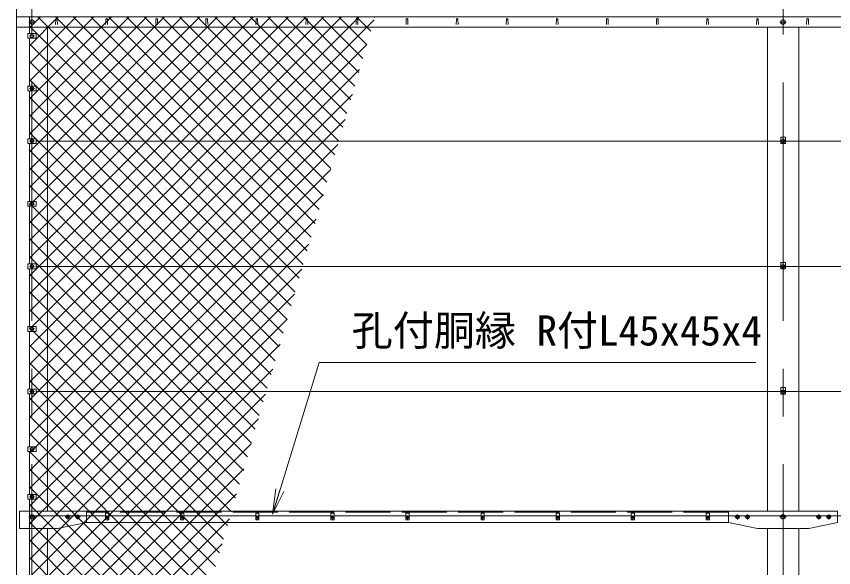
# Model space of a CAD drawing. Units: millimetres, scale not verified. Extents: x -10500 to 10500, y -7425 to 7425.
# Drawn here: x -8576 to -5312, y -528 to 1673 of the extents above; entities that cross this region are included whole.
import ezdxf
from ezdxf.enums import TextEntityAlignment as Align

# ---------------------------------------------------------------- set-up
doc = ezdxf.new("R2010")
doc.units = ezdxf.units.MM
doc.header["$LTSCALE"] = 30
doc.linetypes.add('DASHED', pattern=[7.5, 6, -1.5])
doc.linetypes.add('USER1', pattern=[50.8, 31.75, -6.35, 6.35, -6.35])
for name, color, linetype, lineweight in [('0-0_D-STR1', 1, 'Continuous', 18), ('0-1_D-BMK', 2, 'USER1', 13), ('0-3_D-STR3', 3, 'Continuous', 13), ('0-5_0', 7, 'Continuous', 18), ('0-7_D-STR-TXT', 7, 'Continuous', 13), ('0-8_D-STR2', 7, 'Continuous', 13)]:
    doc.layers.add(name, color=color, linetype=linetype, lineweight=lineweight)
doc.styles.add('ＭＳ ゴシック', font='')
doc.styles.get('ＭＳ ゴシック').set_extended_font_data('MS Gothic')

# ---------------------------------------------------------------- blocks, each defined once
blk = doc.blocks.new('_Open')
at = {"layer": '0-5_0'}
blk.add_line((-30, 5), (0, 0), dxfattribs=at)
blk.add_lwpolyline([(-30, -5), (0, 0), (-30, 0)], dxfattribs=at)

msp = doc.modelspace()

# ---------------------------------------------------------------- linework, layer by layer
at = {"layer": '0-0_D-STR1'}
for p, q in [((-8576.09, 2763.42), (-8576.09, -2354.81)), ((-8576.09, 1671.19), (-2588.82, 1671.19)), ((-8418.59, 1662.06), (-8419.34, 1640.56)), ((-8412.59, 1662.06), (-8411.84, 1640.56)), ((-8218.59, 1662.06), (-8219.34, 1640.56)), ((-8212.59, 1662.06), (-8211.84, 1640.56)), ((-8018.59, 1662.06), (-8019.34, 1640.56)), ((-8012.59, 1662.06), (-8011.84, 1640.56)), ((-7818.59, 1662.06), (-7819.34, 1640.56)), ((-7812.59, 1662.06), (-7811.84, 1640.56)), ((-7618.59, 1662.06), (-7619.34, 1640.56)), ((-7612.59, 1662.06), (-7611.84, 1640.56)), ((-7418.59, 1662.06), (-7419.34, 1640.56)), ((-7412.59, 1662.06), (-7411.84, 1640.56)), ((-7218.59, 1662.06), (-7219.34, 1640.56)), ((-7212.59, 1662.06), (-7211.84, 1640.56)), ((-7018.59, 1662.06), (-7019.34, 1640.56)), ((-7012.59, 1662.06), (-7011.84, 1640.56)), ((-6818.59, 1662.06), (-6819.34, 1640.56)), ((-6812.59, 1662.06), (-6811.84, 1640.56)), ((-6618.59, 1662.06), (-6619.34, 1640.56)), ((-6612.59, 1662.06), (-6611.84, 1640.56)), ((-6418.59, 1662.06), (-6419.34, 1640.56)), ((-6412.59, 1662.06), (-6411.84, 1640.56)), ((-6218.59, 1662.06), (-6219.34, 1640.56)), ((-6212.59, 1662.06), (-6211.84, 1640.56)), ((-6018.59, 1662.06), (-6019.34, 1640.56)), ((-6012.59, 1662.06), (-6011.84, 1640.56)), ((-5818.59, 1662.06), (-5819.34, 1640.56)), ((-5812.59, 1662.06), (-5811.84, 1640.56)), ((-5618.59, 1662.06), (-5619.34, 1640.56)), ((-5612.59, 1662.06), (-5611.84, 1640.56)), ((-5418.59, 1662.06), (-5419.34, 1640.56)), ((-5412.59, 1662.06), (-5411.84, 1640.56)), ((-8576.09, 1630.19), (-2588.82, 1630.19)), ((-8451.09, -301.81), (-8451.09, 1630.19)), ((-8451.09, -301.81), (-8451.09, 1630.19)), ((-5576.09, 1630.19), (-5576.09, -301.81)), ((-5451.09, -301.81), (-5451.09, 1630.19)), ((-5731.09, -302.31), (-8296.09, -302.31)), ((-5731.09, -347.31), (-8298.39, -347.31)), ((-8451.09, -2279.81), (-8451.09, -371.81)), ((-8451.09, -2279.81), (-8451.09, -371.81)), ((-5576.09, -371.81), (-5576.09, -2279.81)), ((-5451.09, -2279.81), (-5451.09, -371.81))]:
    msp.add_line(p, q, dxfattribs=at)
at = {"layer": '0-0_D-STR1', "linetype": 'DASHED'}
msp.add_line((-5731.09, -306.31), (-8296.09, -306.31), dxfattribs=at)
at = {"layer": '0-0_D-STR1'}
for centre in [(-8415.59, 1660.81), (-8215.59, 1660.81), (-8015.59, 1660.81), (-7815.59, 1660.81), (-7615.59, 1660.81), (-7415.59, 1660.81), (-7215.59, 1660.81), (-7015.59, 1660.81), (-6815.59, 1660.81), (-6615.59, 1660.81), (-6415.59, 1660.81), (-6215.59, 1660.81), (-6015.59, 1660.81), (-5815.59, 1660.81), (-5615.59, 1660.81), (-5415.59, 1660.81)]:
    msp.add_arc(centre, 3.25, 22.61986, 157.38014, dxfattribs=at)
at = {"layer": '0-1_D-BMK'}
for p, q in [((-8513.59, -4114.81), (-8513.59, 2823.42)), ((-5513.59, -4114.81), (-5513.59, 2823.42)), ((-8500.84, 1650.19), (-8526.34, 1650.19)), ((-5500.84, 1650.19), (-5526.34, 1650.19)), ((-8523.59, 1595.19), (-8503.59, 1595.19)), ((-8523.59, 1385.19), (-8503.59, 1385.19)), ((-8523.59, 1175.19), (-8503.59, 1175.19)), ((-5523.59, 1175.19), (-5503.59, 1175.19)), ((-8523.59, 925.19), (-8503.59, 925.19)), ((-8523.59, 675.19), (-8503.59, 675.19)), ((-5523.59, 675.19), (-5503.59, 675.19)), ((-8523.59, 425.19), (-8503.59, 425.19)), ((-8523.59, 175.19), (-8503.59, 175.19)), ((-5523.59, 175.19), (-5503.59, 175.19)), ((-8523.59, -54.81), (-8503.59, -54.81)), ((-8523.59, -244.81), (-8503.59, -244.81)), ((-8500.84, -324.81), (-8526.34, -324.81)), ((-8361.09, -324.81), (-8381.09, -324.81)), ((-8371.09, -334.81), (-8371.09, -314.81)), ((-8321.09, -324.81), (-8341.09, -324.81)), ((-8331.09, -334.81), (-8331.09, -314.81)), ((-8221.03, -326.31), (-8206.15, -326.31)), ((-8213.59, -318.87), (-8213.59, -333.75)), ((-7921.03, -326.31), (-7906.15, -326.31)), ((-7913.59, -318.87), (-7913.59, -333.75)), ((-7621.03, -326.31), (-7606.15, -326.31)), ((-7613.59, -318.87), (-7613.59, -333.75)), ((-7321.03, -326.31), (-7306.15, -326.31)), ((-7313.59, -318.87), (-7313.59, -333.75)), ((-7021.03, -326.31), (-7006.15, -326.31)), ((-7013.59, -318.87), (-7013.59, -333.75)), ((-6721.03, -326.31), (-6706.15, -326.31)), ((-6713.59, -318.87), (-6713.59, -333.75)), ((-6421.03, -326.31), (-6406.15, -326.31)), ((-6413.59, -318.87), (-6413.59, -333.75)), ((-6121.03, -326.31), (-6106.15, -326.31)), ((-6113.59, -318.87), (-6113.59, -333.75)), ((-5821.03, -326.31), (-5806.15, -326.31)), ((-5813.59, -318.87), (-5813.59, -333.75)), ((-5706.09, -324.81), (-5686.09, -324.81)), ((-5696.09, -334.81), (-5696.09, -314.81)), ((-5666.09, -324.81), (-5646.09, -324.81)), ((-5656.09, -334.81), (-5656.09, -314.81)), ((-5500.84, -324.81), (-5526.34, -324.81)), ((-5361.09, -324.81), (-5381.09, -324.81)), ((-5371.09, -334.81), (-5371.09, -314.81)), ((-5321.09, -324.81), (-5341.09, -324.81)), ((-5331.09, -334.81), (-5331.09, -314.81))]:
    msp.add_line(p, q, dxfattribs=at)
at = {"layer": '0-3_D-STR3'}
for p, q in [((-8523.59, 1604.69), (-8523.59, 1670.19)), ((-8522.09, 1655.09), (-8513.59, 1660)), ((-8522.09, 1645.28), (-8522.09, 1655.09)), ((-8513.59, 1640.37), (-8522.09, 1645.28)), ((-8505.09, 1645.28), (-8513.59, 1640.37)), ((-5522.09, 1655.09), (-5513.59, 1660)), ((-5522.09, 1645.28), (-5522.09, 1655.09)), ((-5513.59, 1640.37), (-5522.09, 1645.28)), ((-5505.09, 1645.28), (-5513.59, 1640.37)), ((-8530.79, 1604.69), (-8496.39, 1604.69)), ((-8530.79, 1604.69), (-8530.79, 1585.69)), ((-8520.09, 1598.94), (-8513.59, 1602.69)), ((-8513.59, 1602.69), (-8507.09, 1598.94)), ((-8496.39, 1604.69), (-8496.39, 1585.69)), ((-8530.79, 1585.69), (-8496.39, 1585.69)), ((-8523.59, 1394.69), (-8523.59, 1585.69)), ((-8520.09, 1591.43), (-8520.09, 1598.94)), ((-8513.59, 1587.68), (-8520.09, 1591.43)), ((-8507.09, 1591.43), (-8513.59, 1587.68)), ((-8507.09, 1598.94), (-8507.09, 1591.43)), ((-8530.79, 1394.69), (-8496.39, 1394.69)), ((-8530.79, 1394.69), (-8530.79, 1375.69)), ((-8530.79, 1375.69), (-8496.39, 1375.69)), ((-8523.59, 1184.69), (-8523.59, 1375.69)), ((-8520.09, 1388.94), (-8513.59, 1392.69)), ((-8520.09, 1381.43), (-8520.09, 1388.94)), ((-8513.59, 1377.68), (-8520.09, 1381.43)), ((-8513.59, 1392.69), (-8507.09, 1388.94)), ((-8507.09, 1381.43), (-8513.59, 1377.68)), ((-8507.09, 1388.94), (-8507.09, 1381.43)), ((-8496.39, 1394.69), (-8496.39, 1375.69)), ((-8530.79, 1184.69), (-8496.39, 1184.69)), ((-8530.79, 1184.69), (-8530.79, 1165.69)), ((-8520.09, 1178.94), (-8513.59, 1182.69)), ((-8520.09, 1171.43), (-8520.09, 1178.94)), ((-8513.59, 1182.69), (-8507.09, 1178.94)), ((-8507.09, 1178.94), (-8507.09, 1171.43)), ((-8496.39, 1184.69), (-8496.39, 1165.69)), ((-5520.09, 1178.94), (-5513.59, 1182.69)), ((-5520.09, 1171.43), (-5520.09, 1178.94)), ((-5513.59, 1182.69), (-5507.09, 1178.94)), ((-5507.09, 1178.94), (-5507.09, 1171.43)), ((-8530.79, 1165.69), (-8496.39, 1165.69)), ((-8523.59, 934.69), (-8523.59, 1165.69)), ((-8513.59, 1167.68), (-8520.09, 1171.43)), ((-8507.09, 1171.43), (-8513.59, 1167.68)), ((-8496.39, 1175.19), (-1763.59, 1175.19)), ((-5513.59, 1167.68), (-5520.09, 1171.43)), ((-5507.09, 1171.43), (-5513.59, 1167.68)), ((-8530.79, 934.69), (-8530.79, 915.69)), ((-8530.79, 915.69), (-8496.39, 915.69)), ((-8523.59, 684.69), (-8523.59, 915.69)), ((-8520.09, 928.94), (-8513.59, 932.69)), ((-8520.09, 921.43), (-8520.09, 928.94)), ((-8513.59, 917.68), (-8520.09, 921.43)), ((-8513.59, 932.69), (-8507.09, 928.94)), ((-8507.09, 921.43), (-8513.59, 917.68)), ((-8507.09, 928.94), (-8507.09, 921.43)), ((-8530.79, 684.69), (-8496.39, 684.69)), ((-8530.79, 684.69), (-8530.79, 665.69)), ((-8530.79, 665.69), (-8496.39, 665.69)), ((-8523.59, 434.69), (-8523.59, 665.69)), ((-8520.09, 678.94), (-8513.59, 682.69)), ((-8520.09, 671.43), (-8520.09, 678.94)), ((-8513.59, 667.68), (-8520.09, 671.43)), ((-8513.59, 682.69), (-8507.09, 678.94)), ((-8507.09, 671.43), (-8513.59, 667.68)), ((-8507.09, 678.94), (-8507.09, 671.43)), ((-8496.39, 684.69), (-8496.39, 665.69)), ((-8496.39, 675.19), (-4624.45, 675.19)), ((-5520.09, 678.94), (-5513.59, 682.69)), ((-5520.09, 671.43), (-5520.09, 678.94)), ((-5513.59, 667.68), (-5520.09, 671.43)), ((-5513.59, 682.69), (-5507.09, 678.94)), ((-5507.09, 671.43), (-5513.59, 667.68)), ((-5507.09, 678.94), (-5507.09, 671.43)), ((-8530.79, 434.69), (-8496.39, 434.69)), ((-8530.79, 434.69), (-8530.79, 415.69)), ((-8520.09, 428.94), (-8513.59, 432.69)), ((-8520.09, 421.43), (-8520.09, 428.94)), ((-8513.59, 432.69), (-8507.09, 428.94)), ((-8507.09, 428.94), (-8507.09, 421.43)), ((-8496.39, 434.69), (-8496.39, 415.69)), ((-8530.79, 415.69), (-8496.39, 415.69)), ((-8523.59, 184.69), (-8523.59, 415.69)), ((-8513.59, 417.68), (-8520.09, 421.43)), ((-8507.09, 421.43), (-8513.59, 417.68)), ((-8530.79, 184.69), (-8496.39, 184.69)), ((-8530.79, 184.69), (-8530.79, 165.69)), ((-8530.79, 165.69), (-8496.39, 165.69)), ((-8523.59, -45.31), (-8523.59, 165.69)), ((-8520.09, 178.94), (-8513.59, 182.69)), ((-8520.09, 171.43), (-8520.09, 178.94)), ((-8513.59, 167.68), (-8520.09, 171.43)), ((-8513.59, 182.69), (-8507.09, 178.94)), ((-8507.09, 171.43), (-8513.59, 167.68)), ((-8507.09, 178.94), (-8507.09, 171.43)), ((-8496.39, 184.69), (-8496.39, 165.69)), ((-8496.39, 175.19), (-1763.59, 175.19)), ((-5520.09, 178.94), (-5513.59, 182.69)), ((-5520.09, 171.43), (-5520.09, 178.94)), ((-5513.59, 167.68), (-5520.09, 171.43)), ((-5513.59, 182.69), (-5507.09, 178.94)), ((-5507.09, 171.43), (-5513.59, 167.68)), ((-5507.09, 178.94), (-5507.09, 171.43)), ((-8530.79, -45.31), (-8496.39, -45.31)), ((-8530.79, -45.31), (-8530.79, -64.31)), ((-8530.79, -64.31), (-8496.39, -64.31)), ((-8523.59, -235.31), (-8523.59, -64.31)), ((-8520.09, -51.06), (-8513.59, -47.31)), ((-8520.09, -58.57), (-8520.09, -51.06)), ((-8513.59, -62.32), (-8520.09, -58.57)), ((-8513.59, -47.31), (-8507.09, -51.06)), ((-8507.09, -58.57), (-8513.59, -62.32)), ((-8507.09, -51.06), (-8507.09, -58.57)), ((-8496.39, -45.31), (-8496.39, -64.31)), ((-8530.79, -235.31), (-8496.39, -235.31)), ((-8530.79, -235.31), (-8530.79, -254.31)), ((-8530.79, -254.31), (-8496.39, -254.31)), ((-8523.59, -605.31), (-8523.59, -254.31)), ((-8520.09, -241.06), (-8513.59, -237.31)), ((-8520.09, -248.57), (-8520.09, -241.06)), ((-8513.59, -252.32), (-8520.09, -248.57)), ((-8513.59, -237.31), (-8507.09, -241.06)), ((-8507.09, -248.57), (-8513.59, -252.32)), ((-8507.09, -241.06), (-8507.09, -248.57)), ((-8496.39, -235.31), (-8496.39, -254.31)), ((-8563.59, -301.81), (-8296.09, -301.81)), ((-8563.59, -301.81), (-8563.59, -371.81)), ((-8220.09, -321.31), (-8523.59, -321.31)), ((-8522.09, -319.91), (-8513.59, -315)), ((-8522.09, -329.72), (-8522.09, -319.91)), ((-8371.09, -317.31), (-8377.59, -321.06)), ((-8377.59, -321.06), (-8377.59, -328.57)), ((-8364.59, -321.06), (-8371.09, -317.31)), ((-8364.59, -328.57), (-8364.59, -321.06)), ((-8331.09, -317.31), (-8337.59, -321.06)), ((-8337.59, -321.06), (-8337.59, -328.57)), ((-8324.59, -321.06), (-8331.09, -317.31)), ((-8324.59, -328.57), (-8324.59, -321.06)), ((-8296.09, -301.81), (-8296.09, -346.81)), ((-8220.09, -310.31), (-8220.09, -336.31)), ((-8207.09, -310.31), (-8220.09, -310.31)), ((-8207.09, -310.31), (-8207.09, -336.31)), ((-8207.09, -321.31), (-7920.09, -321.31)), ((-7920.09, -310.31), (-7920.09, -336.31)), ((-7907.09, -310.31), (-7920.09, -310.31)), ((-7907.09, -310.31), (-7907.09, -336.31)), ((-7907.09, -321.31), (-7620.09, -321.31)), ((-7620.09, -310.31), (-7620.09, -336.31)), ((-7607.09, -310.31), (-7620.09, -310.31)), ((-7607.09, -310.31), (-7607.09, -336.31)), ((-7607.09, -321.31), (-7320.09, -321.31)), ((-7320.09, -310.31), (-7320.09, -336.31)), ((-7307.09, -310.31), (-7320.09, -310.31)), ((-7307.09, -310.31), (-7307.09, -336.31)), ((-7307.09, -321.31), (-7020.09, -321.31)), ((-7020.09, -310.31), (-7020.09, -336.31)), ((-7007.09, -310.31), (-7020.09, -310.31)), ((-7007.09, -310.31), (-7007.09, -336.31)), ((-7007.09, -321.31), (-6720.09, -321.31)), ((-6720.09, -310.31), (-6720.09, -336.31)), ((-6707.09, -310.31), (-6720.09, -310.31)), ((-6707.09, -310.31), (-6707.09, -336.31)), ((-6707.09, -321.31), (-6420.09, -321.31)), ((-6420.09, -310.31), (-6420.09, -336.31)), ((-6407.09, -310.31), (-6420.09, -310.31)), ((-6407.09, -310.31), (-6407.09, -336.31)), ((-6407.09, -321.31), (-6120.09, -321.31)), ((-6120.09, -310.31), (-6120.09, -336.31)), ((-6107.09, -310.31), (-6120.09, -310.31)), ((-6107.09, -310.31), (-6107.09, -336.31)), ((-6107.09, -321.31), (-5820.09, -321.31)), ((-5820.09, -310.31), (-5820.09, -336.31)), ((-5807.09, -310.31), (-5820.09, -310.31)), ((-5807.09, -310.31), (-5807.09, -336.31)), ((-5807.09, -321.31), (-5220.09, -321.31)), ((-5731.09, -301.81), (-5731.09, -346.81)), ((-5702.59, -321.06), (-5696.09, -317.31)), ((-5702.59, -328.57), (-5702.59, -321.06)), ((-5696.09, -317.31), (-5689.59, -321.06)), ((-5689.59, -321.06), (-5689.59, -328.57)), ((-5662.59, -321.06), (-5656.09, -317.31)), ((-5662.59, -328.57), (-5662.59, -321.06)), ((-5656.09, -317.31), (-5649.59, -321.06)), ((-5649.59, -321.06), (-5649.59, -328.57)), ((-5522.09, -319.91), (-5513.59, -315)), ((-5522.09, -329.72), (-5522.09, -319.91)), ((-5371.09, -317.31), (-5377.59, -321.06)), ((-5377.59, -321.06), (-5377.59, -328.57)), ((-5364.59, -321.06), (-5371.09, -317.31)), ((-5364.59, -328.57), (-5364.59, -321.06)), ((-5331.09, -317.31), (-5337.59, -321.06)), ((-5337.59, -321.06), (-5337.59, -328.57)), ((-5324.59, -321.06), (-5331.09, -317.31)), ((-5324.59, -328.57), (-5324.59, -321.06)), ((-8513.59, -334.63), (-8522.09, -329.72)), ((-8505.09, -329.72), (-8513.59, -334.63)), ((-8411.09, -371.81), (-8296.09, -346.81)), ((-8377.59, -328.57), (-8371.09, -332.32)), ((-8371.09, -332.32), (-8364.59, -328.57)), ((-8337.59, -328.57), (-8331.09, -332.32)), ((-8331.09, -332.32), (-8324.59, -328.57)), ((-8207.09, -336.31), (-8220.09, -336.31)), ((-7907.09, -336.31), (-7920.09, -336.31)), ((-7607.09, -336.31), (-7620.09, -336.31)), ((-7307.09, -336.31), (-7320.09, -336.31)), ((-7007.09, -336.31), (-7020.09, -336.31)), ((-6707.09, -336.31), (-6720.09, -336.31)), ((-6407.09, -336.31), (-6420.09, -336.31)), ((-6107.09, -336.31), (-6120.09, -336.31)), ((-5807.09, -336.31), (-5820.09, -336.31)), ((-5616.09, -371.81), (-5731.09, -346.81)), ((-5696.09, -332.32), (-5702.59, -328.57)), ((-5689.59, -328.57), (-5696.09, -332.32)), ((-5656.09, -332.32), (-5662.59, -328.57)), ((-5649.59, -328.57), (-5656.09, -332.32)), ((-5513.59, -334.63), (-5522.09, -329.72)), ((-5505.09, -329.72), (-5513.59, -334.63)), ((-5377.59, -328.57), (-5371.09, -332.32)), ((-5371.09, -332.32), (-5364.59, -328.57)), ((-5337.59, -328.57), (-5331.09, -332.32)), ((-5331.09, -332.32), (-5324.59, -328.57)), ((-8563.59, -371.81), (-8411.09, -371.81))]:
    msp.add_line(p, q, dxfattribs=at)
for points in [[(-8513.59, 1660), (-8505.09, 1655.09), (-8505.09, 1645.28)], [(-5513.59, 1660), (-5505.09, 1655.09), (-5505.09, 1645.28)], [(-5504.09, 1191.19), (-5504.09, 1165.19), (-5523.09, 1165.19)], [(-5504.09, 1191.19), (-5523.09, 1191.19), (-5523.09, 1165.19)], [(-8530.79, 934.69), (-8496.39, 934.69), (-8496.39, 915.69)], [(-5504.09, 691.19), (-5504.09, 665.19), (-5523.09, 665.19)], [(-5504.09, 691.19), (-5523.09, 691.19), (-5523.09, 665.19)], [(-5504.09, 191.19), (-5504.09, 165.19), (-5523.09, 165.19)], [(-5504.09, 191.19), (-5523.09, 191.19), (-5523.09, 165.19)], [(-8513.59, -315), (-8505.09, -319.91), (-8505.09, -329.72)], [(-5731.09, -301.81), (-5296.09, -301.81), (-5296.09, -346.81)], [(-5513.59, -315), (-5505.09, -319.91), (-5505.09, -329.72)], [(-5616.09, -371.81), (-5411.09, -371.81), (-5296.09, -346.81)]]:
    msp.add_lwpolyline(points, dxfattribs=at)
for centre, radius in [((-8513.59, 1650.19), 8.25), ((-5513.59, 1650.19), 8.25), ((-8513.59, 1595.19), 6.25), ((-8513.59, 1385.19), 6.25), ((-8513.59, 1175.19), 6.25), ((-5513.59, 1175.19), 6.25), ((-8513.59, 925.19), 6.25), ((-8513.59, 675.19), 6.25), ((-5513.59, 675.19), 6.25), ((-8513.59, 425.19), 6.25), ((-8513.59, 175.19), 6.25), ((-5513.59, 175.19), 6.25), ((-8513.59, -54.81), 6.25), ((-8513.59, -244.81), 6.25), ((-8513.59, -324.81), 8.25), ((-8371.09, -324.81), 6.25), ((-8331.09, -324.81), 6.25), ((-8213.59, -326.31), 5.25), ((-7913.59, -326.31), 5.25), ((-7613.59, -326.31), 5.25), ((-7313.59, -326.31), 5.25), ((-7013.59, -326.31), 5.25), ((-6713.59, -326.31), 5.25), ((-6413.59, -326.31), 5.25), ((-6113.59, -326.31), 5.25), ((-5813.59, -326.31), 5.25), ((-5696.09, -324.81), 6.25), ((-5656.09, -324.81), 6.25), ((-5513.59, -324.81), 8.25), ((-5371.09, -324.81), 6.25), ((-5331.09, -324.81), 6.25)]:
    msp.add_circle(centre, radius, dxfattribs=at)
at = {"layer": '0-7_D-STR-TXT'}
msp.add_lwpolyline([(-5621.85, 291.54), (-7366.55, 291.54), (-7552.18, -311.94)], dxfattribs=at)
at = {"layer": '0-8_D-STR2'}
for p, q in [((-8523.59, 1626.79), (-8479.19, 1671.19)), ((-8523.59, 1556.08), (-8408.48, 1671.19)), ((-8523.59, 1485.37), (-8337.77, 1671.19)), ((-8523.59, 1414.66), (-8267.06, 1671.19)), ((-8523.59, 1343.95), (-8196.35, 1671.19)), ((-8523.59, 1273.24), (-8125.64, 1671.19)), ((-8523.59, 1202.53), (-8054.93, 1671.19)), ((-8523.59, 1131.82), (-7984.22, 1671.19)), ((-8523.59, 1061.11), (-7913.51, 1671.19)), ((-8523.59, 990.4), (-7842.8, 1671.19)), ((-8523.59, 919.69), (-7772.09, 1671.19)), ((-8523.59, 848.97), (-7701.37, 1671.19)), ((-8523.59, 778.26), (-7630.66, 1671.19)), ((-8523.59, 707.55), (-7559.95, 1671.19)), ((-8523.59, 636.84), (-7489.24, 1671.19)), ((-8523.59, 566.13), (-7418.53, 1671.19)), ((-8523.59, 495.42), (-7347.82, 1671.19)), ((-8523.59, 424.71), (-7277.11, 1671.19)), ((-8523.59, 354), (-7206.4, 1671.19)), ((-7446.59, 627.48), (-8490.3, 1671.19)), ((-7430.69, 682.29), (-8419.59, 1671.19)), ((-7414.78, 737.09), (-8348.88, 1671.19)), ((-7398.88, 791.9), (-8278.17, 1671.19)), ((-7382.98, 846.71), (-8207.46, 1671.19)), ((-7367.07, 901.51), (-8136.75, 1671.19)), ((-7351.17, 956.32), (-8066.04, 1671.19)), ((-7335.27, 1011.13), (-7995.32, 1671.19)), ((-7319.36, 1065.94), (-7924.61, 1671.19)), ((-7303.46, 1120.74), (-7853.9, 1671.19)), ((-7287.56, 1175.55), (-7783.19, 1671.19)), ((-7271.65, 1230.36), (-7712.48, 1671.19)), ((-7255.75, 1285.16), (-7641.77, 1671.19)), ((-7239.85, 1339.97), (-7571.06, 1671.19)), ((-7223.94, 1394.78), (-7500.35, 1671.19)), ((-7208.04, 1449.59), (-7429.64, 1671.19)), ((-7192.14, 1504.39), (-7358.93, 1671.19)), ((-7176.23, 1559.2), (-7288.22, 1671.19)), ((-7160.33, 1614.01), (-7217.51, 1671.19)), ((-7144.42, 1668.81), (-7146.8, 1671.19)), ((-8523.59, 283.29), (-7147.03, 1659.85)), ((-7462.5, 572.67), (-8523.59, 1633.76)), ((-7478.4, 517.86), (-8523.59, 1563.05)), ((-8523.59, 212.58), (-7175.93, 1560.23)), ((-7494.3, 463.06), (-8523.59, 1492.34)), ((-8523.59, 141.87), (-7204.84, 1460.62)), ((-7510.21, 408.25), (-8523.59, 1421.63)), ((-8523.59, 71.16), (-7233.74, 1361)), ((-7526.11, 353.44), (-8523.59, 1350.92)), ((-7542.01, 298.64), (-8523.59, 1280.21)), ((-8523.59, 0.45), (-7262.65, 1261.38)), ((-7557.92, 243.83), (-8523.59, 1209.5)), ((-8523.59, -70.26), (-7291.56, 1161.77)), ((-7573.82, 189.02), (-8523.59, 1138.79)), ((-7589.72, 134.21), (-8523.59, 1068.08)), ((-8523.59, -140.97), (-7320.46, 1062.15)), ((-7605.63, 79.41), (-8523.59, 997.37)), ((-8523.59, -211.69), (-7349.37, 962.53)), ((-7621.53, 24.6), (-8523.59, 926.66)), ((-8523.59, -282.4), (-7378.27, 862.92)), ((-7637.43, -30.21), (-8523.59, 855.95)), ((-7653.34, -85.01), (-8523.59, 785.23)), ((-8523.59, -353.11), (-7407.18, 763.3)), ((-7669.24, -139.82), (-8523.59, 714.52)), ((-8523.59, -423.82), (-7436.09, 663.68)), ((-7685.15, -194.63), (-8523.59, 643.81)), ((-7701.05, -249.44), (-8523.59, 573.1)), ((-8523.59, -494.53), (-7464.99, 564.07)), ((-7716.95, -304.24), (-8523.59, 502.39)), ((-8523.59, -565.24), (-7493.9, 464.45)), ((-7732.86, -359.05), (-8523.59, 431.68)), ((-8523.59, -635.95), (-7522.8, 364.83)), ((-7748.76, -413.86), (-8523.59, 360.97)), ((-7764.66, -468.66), (-8523.59, 290.26)), ((-8523.59, -706.66), (-7551.71, 265.22)), ((-7780.57, -523.47), (-8523.59, 219.55)), ((-8523.59, -777.37), (-7580.62, 165.6)), ((-7796.47, -578.28), (-8523.59, 148.84)), ((-7812.37, -633.09), (-8523.59, 78.13)), ((-8523.59, -848.08), (-7609.52, 65.98)), ((-7828.28, -687.89), (-8523.59, 7.42)), ((-8523.59, -918.79), (-7638.43, -33.63)), ((-7844.18, -742.7), (-8523.59, -63.29)), ((-8523.59, -989.5), (-7667.34, -133.25)), ((-7860.08, -797.51), (-8523.59, -134)), ((-7875.99, -852.31), (-8523.59, -204.71)), ((-8523.59, -1060.21), (-7696.24, -232.87)), ((-7891.89, -907.12), (-8523.59, -275.43)), ((-8523.59, -1130.92), (-7725.15, -332.48)), ((-7907.79, -961.93), (-8523.59, -346.14)), ((-7923.7, -1016.74), (-8523.59, -416.85)), ((-8523.59, -1201.63), (-7754.05, -432.1)), ((-7939.6, -1071.54), (-8523.59, -487.56))]:
    msp.add_line(p, q, dxfattribs=at)

# ---------------------------------------------------------------- block references
at = {"layer": '0-7_D-STR-TXT', "xscale": 3.333333, "yscale": 3.333333, "rotation": 252.90176}
msp.add_blockref('_Open', (-7552.77, -313.85), dxfattribs=at)

# ---------------------------------------------------------------- texts
at = {"layer": '0-7_D-STR-TXT', "style": 'ＭＳ ゴシック'}
msp.add_text('孔付胴縁 R付L45x45x4', height=120.3, dxfattribs=at).set_placement((-7236.7, 323), align=Align.BOTTOM_LEFT)

doc.saveas('drawing.dxf')
